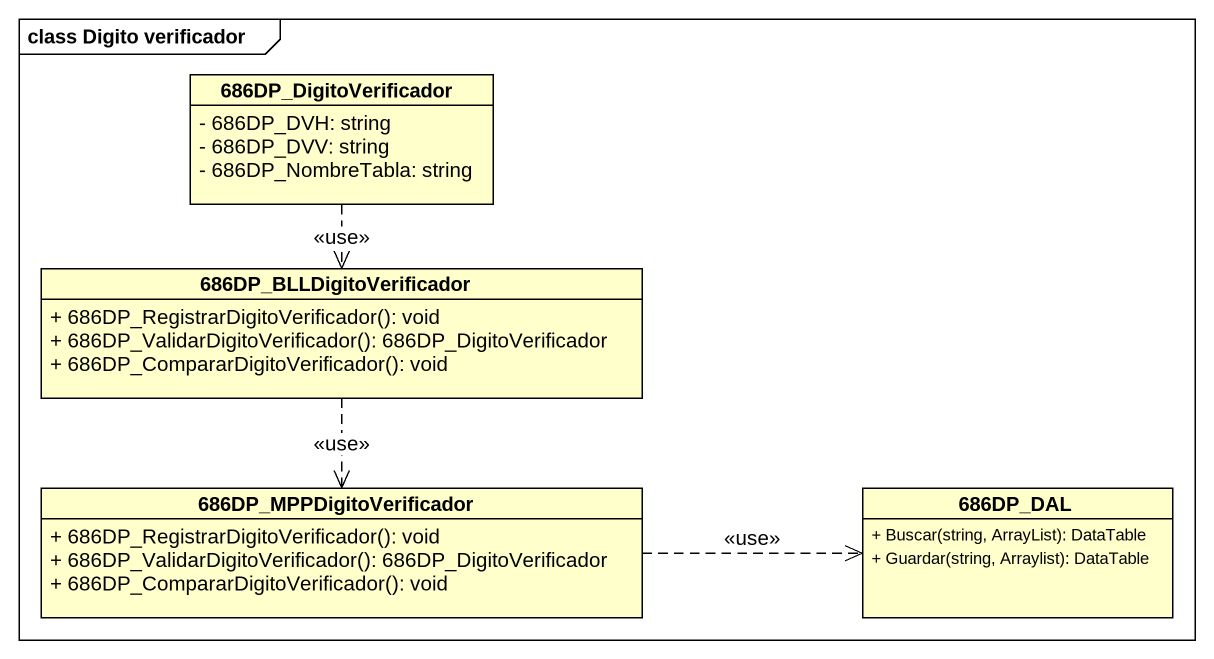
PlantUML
@startuml
mainframe class Digito verificador
hide circle
hide empty members
skinparam classAttributeIconSize 0
class "686DP_DigitoVerificador" as c686DP_DigitoVerificador {
  - 686DP_DVH: string
  - 686DP_DVV: string
  - 686DP_NombreTabla: string
}
class "686DP_BLLDigitoVerificador" as c686DP_BLLDigitoVerificador {
  + 686DP_RegistrarDigitoVerificador(): void
  + 686DP_ValidarDigitoVerificador(): 686DP_DigitoVerificador
  + 686DP_CompararDigitoVerificador(): void
}
class "686DP_MPPDigitoVerificador" as c686DP_MPPDigitoVerificador {
  + 686DP_RegistrarDigitoVerificador(): void
  + 686DP_ValidarDigitoVerificador(): 686DP_DigitoVerificador
  + 686DP_CompararDigitoVerificador(): void
}
class "686DP_DAL" as c686DP_DAL {
  + Buscar(string, ArrayList): DataTable
  + Guardar(string, Arraylist): DataTable
}
c686DP_DigitoVerificador ..> c686DP_BLLDigitoVerificador : <<use>>
c686DP_BLLDigitoVerificador ..> c686DP_MPPDigitoVerificador : <<use>>
c686DP_MPPDigitoVerificador .right.> c686DP_DAL : <<use>>
@enduml
